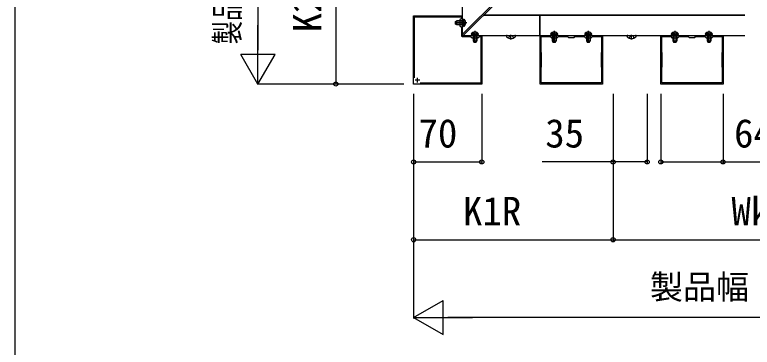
# Model space of a CAD drawing. Units: millimetres, scale not verified. Extents: x -1750 to 1750, y -2608 to 2592.
# Drawn here: x -1750 to -992, y -1489 to -1147 of the extents above; entities that cross this region are included whole.
import ezdxf
from ezdxf.enums import TextEntityAlignment as Align

# ---------------------------------------------------------------- set-up
doc = ezdxf.new("R2010")
doc.units = ezdxf.units.MM
doc.header["$LTSCALE"] = 14
for name, color, linetype in [('0-3_YKK_11', 7, 'Continuous'), ('0-4_YKK_12', 2, 'Continuous'), ('0-5_YKK_13', 4, 'Continuous'), ('0-6_YKK_D', 6, 'Continuous'), ('0-7_YKK_ZWAK', 7, 'Continuous')]:
    doc.layers.add(name, color=color, linetype=linetype)
doc.styles.add('ＭＳ ゴシック', font='')
doc.styles.get('ＭＳ ゴシック').set_extended_font_data('MS Gothic')

msp = doc.modelspace()

# ---------------------------------------------------------------- linework, layer by layer
at = {"layer": '0-3_YKK_11'}
for p, q in [((-1336, -1217), (-1336, -1212)), ((-1333.5, -1214.5), (-1338.5, -1214.5))]:
    msp.add_line(p, q, dxfattribs=at)
for points in [[(-1340, -1218.5), (-1340, -1148.5), (-1290, -1148.5), (-1290, -1168.5), (-1270, -1168.5), (-1270, -1218.5)], [(-1146, -1218.5), (-1210, -1218.5), (-1210, -1168.5), (-1146, -1168.5)], [(-1147, -1217.3), (-1209, -1217.3), (-1209, -1201), (-1208.7, -1200.7), (-1208.7, -1186.3), (-1209, -1186), (-1209, -1169.7), (-1199.8, -1169.7), (-1198.5, -1171), (-1192.5, -1171), (-1191.2, -1169.7), (-1181.8, -1169.7), (-1181, -1170.5), (-1175, -1170.5), (-1174.2, -1169.7), (-1164.8, -1169.7), (-1163.5, -1171), (-1157.5, -1171), (-1156.2, -1169.7), (-1147, -1169.7), (-1147, -1186), (-1147.3, -1186.3), (-1147.3, -1200.7), (-1147, -1201)], [(-1022, -1218.5), (-1086, -1218.5), (-1086, -1168.5), (-1022, -1168.5)], [(-1023, -1217.3), (-1085, -1217.3), (-1085, -1201), (-1084.7, -1200.7), (-1084.7, -1186.3), (-1085, -1186), (-1085, -1169.7), (-1075.8, -1169.7), (-1074.5, -1171), (-1068.5, -1171), (-1067.2, -1169.7), (-1057.8, -1169.7), (-1057, -1170.5), (-1051, -1170.5), (-1050.2, -1169.7), (-1040.8, -1169.7), (-1039.5, -1171), (-1033.5, -1171), (-1032.2, -1169.7), (-1023, -1169.7), (-1023, -1186), (-1023.3, -1186.3), (-1023.3, -1200.7), (-1023, -1201)]]:
    msp.add_lwpolyline(points, close=True, dxfattribs=at)
for points in [[(-1339, -1211.91), (-1339, -1149.5), (-1291, -1149.5), (-1291, -1151), (-1292.5, -1152.5), (-1292.5, -1158.5), (-1291, -1160), (-1291, -1168.5)], [(-1290, -1169.5), (-1281.5, -1169.5), (-1280, -1171), (-1274, -1171), (-1272.5, -1169.5), (-1271, -1169.5), (-1271, -1217.5), (-1333.41, -1217.5)]]:
    msp.add_lwpolyline(points, dxfattribs=at)
msp.add_arc((-1290, -1168.5), 1, 180.00001, 269.99999, dxfattribs=at)
at = {"layer": '0-4_YKK_12'}
for p, q in [((-1290, -816), (-1290, -1167.5)), ((-1290, -1167.5), (-1250, -1127.5)), ((-1289, -1168.5), (-1249, -1128.5)), ((-999.5, -1148), (-1268.5, -1148)), ((-1268, -1147.5), (-999.5, -1147.5)), ((-1210.6, -1148), (-1210.6, -1168.5)), ((-1210, -1168.5), (-1210, -1148)), ((-1289, -1168.5), (-999.5, -1168.5))]:
    msp.add_line(p, q, dxfattribs=at)
at = {"layer": '0-5_YKK_13'}
for p, q in [((-1288.9, -1151.9), (-1288.9, -1159.1)), ((-1285.4, -1155.5), (-1297.39, -1155.5)), ((-1296.9, -1154.2), (-1295.5, -1153.5)), ((-1296.9, -1156.8), (-1296.9, -1154.2)), ((-1295.5, -1157.5), (-1296.9, -1156.8)), ((-1295.5, -1157.5), (-1295.5, -1153.5)), ((-1290.3, -1157.5), (-1290.3, -1153.5)), ((-1290.3, -1153.5), (-1289.49, -1153.64)), ((-1290.3, -1153.88), (-1289.28, -1153.64)), ((-1290.3, -1157.12), (-1289.28, -1157.36)), ((-1290.3, -1157.5), (-1289.49, -1157.36)), ((-1289.36, -1155.5), (-1288.75, -1154.35)), ((-1289.36, -1155.5), (-1288.75, -1156.64)), ((-1286.93, -1153.45), (-1288.75, -1154.35)), ((-1286.93, -1157.55), (-1288.75, -1156.64)), ((-1279.05, -1165.43), (-1278.15, -1167.25)), ((-1277, -1167.86), (-1278.15, -1167.25)), ((-1277, -1163.9), (-1277, -1175.89)), ((-1277, -1167.86), (-1275.86, -1167.25)), ((-1274.95, -1165.43), (-1275.86, -1167.25)), ((-1197.55, -1165.43), (-1196.65, -1167.25)), ((-1195.5, -1167.86), (-1196.65, -1167.25)), ((-1195.5, -1163.9), (-1195.5, -1175.89)), ((-1195.5, -1167.86), (-1194.36, -1167.25)), ((-1193.45, -1165.43), (-1194.36, -1167.25)), ((-1162.55, -1165.43), (-1161.65, -1167.25)), ((-1160.5, -1167.86), (-1161.65, -1167.25)), ((-1160.5, -1163.9), (-1160.5, -1175.89)), ((-1160.5, -1167.86), (-1159.36, -1167.25)), ((-1158.45, -1165.43), (-1159.36, -1167.25)), ((-1073.55, -1165.43), (-1072.65, -1167.25)), ((-1071.5, -1167.86), (-1072.65, -1167.25)), ((-1071.5, -1163.9), (-1071.5, -1175.89)), ((-1071.5, -1167.86), (-1070.36, -1167.25)), ((-1069.45, -1165.43), (-1070.36, -1167.25)), ((-1038.55, -1165.43), (-1037.65, -1167.25)), ((-1036.5, -1167.86), (-1037.65, -1167.25)), ((-1036.5, -1163.9), (-1036.5, -1175.89)), ((-1036.5, -1167.86), (-1035.36, -1167.25)), ((-1034.45, -1165.43), (-1035.36, -1167.25)), ((-1273.4, -1167.4), (-1280.6, -1167.4)), ((-1279, -1168.8), (-1278.86, -1167.99)), ((-1279, -1168.8), (-1275, -1168.8)), ((-1279, -1174), (-1275, -1174)), ((-1279, -1174), (-1278.3, -1175.4)), ((-1278.62, -1168.8), (-1278.86, -1167.78)), ((-1275.7, -1175.4), (-1275, -1174)), ((-1275.38, -1168.8), (-1275.14, -1167.78)), ((-1275, -1168.8), (-1275.15, -1167.99)), ((-1244.73, -1169.36), (-1244.73, -1169.2)), ((-1244.03, -1168.5), (-1235.96, -1168.5)), ((-1240, -1172.6), (-1240, -1167.79)), ((-1235.26, -1169.36), (-1235.26, -1169.2)), ((-1191.9, -1167.4), (-1199.1, -1167.4)), ((-1197.5, -1168.8), (-1197.36, -1167.99)), ((-1197.5, -1168.8), (-1193.5, -1168.8)), ((-1197.5, -1174), (-1193.5, -1174)), ((-1197.5, -1174), (-1196.8, -1175.4)), ((-1197.12, -1168.8), (-1197.36, -1167.78)), ((-1194.2, -1175.4), (-1193.5, -1174)), ((-1193.88, -1168.8), (-1193.64, -1167.78)), ((-1193.5, -1168.8), (-1193.64, -1167.99)), ((-1156.9, -1167.4), (-1164.1, -1167.4)), ((-1162.5, -1168.8), (-1162.36, -1167.99)), ((-1162.5, -1168.8), (-1158.5, -1168.8)), ((-1162.5, -1174), (-1158.5, -1174)), ((-1162.5, -1174), (-1161.8, -1175.4)), ((-1162.12, -1168.8), (-1162.36, -1167.78)), ((-1159.2, -1175.4), (-1158.5, -1174)), ((-1158.88, -1168.8), (-1158.64, -1167.78)), ((-1158.5, -1168.8), (-1158.64, -1167.99)), ((-1120.74, -1169.36), (-1120.74, -1169.2)), ((-1120.04, -1168.5), (-1111.97, -1168.5)), ((-1116, -1172.6), (-1116, -1167.79)), ((-1111.27, -1169.36), (-1111.27, -1169.2)), ((-1067.9, -1167.4), (-1075.1, -1167.4)), ((-1073.5, -1168.8), (-1073.36, -1167.99)), ((-1073.5, -1168.8), (-1069.5, -1168.8)), ((-1073.5, -1174), (-1069.5, -1174)), ((-1073.5, -1174), (-1072.8, -1175.4)), ((-1073.12, -1168.8), (-1073.36, -1167.78)), ((-1070.2, -1175.4), (-1069.5, -1174)), ((-1069.88, -1168.8), (-1069.64, -1167.78)), ((-1069.5, -1168.8), (-1069.64, -1167.99)), ((-1032.9, -1167.4), (-1040.1, -1167.4)), ((-1038.5, -1168.8), (-1038.36, -1167.99)), ((-1038.5, -1168.8), (-1034.5, -1168.8)), ((-1038.5, -1174), (-1034.5, -1174)), ((-1038.5, -1174), (-1037.8, -1175.4)), ((-1038.12, -1168.8), (-1038.36, -1167.78)), ((-1035.2, -1175.4), (-1034.5, -1174)), ((-1034.88, -1168.8), (-1034.64, -1167.78)), ((-1034.5, -1168.8), (-1034.64, -1167.99)), ((-1278.3, -1175.4), (-1275.7, -1175.4)), ((-1196.8, -1175.4), (-1194.2, -1175.4)), ((-1161.8, -1175.4), (-1159.2, -1175.4)), ((-1072.8, -1175.4), (-1070.2, -1175.4)), ((-1037.8, -1175.4), (-1035.2, -1175.4))]:
    msp.add_line(p, q, dxfattribs=at)
for points in [[(-1290.3, -1153.88), (-1292.9, -1153.88), (-1296.26, -1153.88)], [(-1290.3, -1157.12), (-1292.9, -1157.12), (-1296.26, -1157.12)], [(-1290.3, -1153.5), (-1292.9, -1153.5), (-1295.5, -1153.5)], [(-1290.3, -1157.5), (-1292.9, -1157.5), (-1295.5, -1157.5)], [(-1279, -1168.8), (-1279, -1171.4), (-1279, -1174)], [(-1278.62, -1168.8), (-1278.62, -1171.4), (-1278.62, -1174.76)], [(-1275.38, -1168.8), (-1275.38, -1171.4), (-1275.38, -1174.76)], [(-1275, -1168.8), (-1275, -1171.4), (-1275, -1174)], [(-1241.13, -1168.5), (-1241.13, -1168.5), (-1242.45, -1171.16)], [(-1238.87, -1168.5), (-1238.87, -1168.5), (-1237.55, -1171.16)], [(-1197.5, -1168.8), (-1197.5, -1171.4), (-1197.5, -1174)], [(-1197.12, -1168.8), (-1197.12, -1171.4), (-1197.12, -1174.76)], [(-1193.88, -1168.8), (-1193.88, -1171.4), (-1193.88, -1174.76)], [(-1193.5, -1168.8), (-1193.5, -1171.4), (-1193.5, -1174)], [(-1162.5, -1168.8), (-1162.5, -1171.4), (-1162.5, -1174)], [(-1162.12, -1168.8), (-1162.12, -1171.4), (-1162.12, -1174.76)], [(-1158.88, -1168.8), (-1158.88, -1171.4), (-1158.88, -1174.76)], [(-1158.5, -1168.8), (-1158.5, -1171.4), (-1158.5, -1174)], [(-1117.13, -1168.5), (-1117.13, -1168.5), (-1118.45, -1171.16)], [(-1114.87, -1168.5), (-1114.87, -1168.5), (-1113.55, -1171.16)], [(-1073.5, -1168.8), (-1073.5, -1171.4), (-1073.5, -1174)], [(-1073.12, -1168.8), (-1073.12, -1171.4), (-1073.12, -1174.76)], [(-1069.88, -1168.8), (-1069.88, -1171.4), (-1069.88, -1174.76)], [(-1069.5, -1168.8), (-1069.5, -1171.4), (-1069.5, -1174)], [(-1038.5, -1168.8), (-1038.5, -1171.4), (-1038.5, -1174)], [(-1038.12, -1168.8), (-1038.12, -1171.4), (-1038.12, -1174.76)], [(-1034.88, -1168.8), (-1034.88, -1171.4), (-1034.88, -1174.76)], [(-1034.5, -1168.8), (-1034.5, -1171.4), (-1034.5, -1174)]]:
    msp.add_lwpolyline(points, dxfattribs=at)
for centre, radius, start, end in [((-1288.75, -1151.9), 0.154, 62.71904, 180), ((-1290.6, -1155.5), 4.2, 297.28096, 62.71904), ((-1289.4, -1153.15), 0.5, 259.90904, 0), ((-1289.4, -1157.85), 0.5, 0, 100.09096), ((-1288.75, -1159.1), 0.154, 180, 297.28096), ((-1280.6, -1167.25), 0.154, 152.71904, 270), ((-1277, -1169.1), 4.2, 27.28096, 152.71904), ((-1273.4, -1167.25), 0.154, 270, 27.28096), ((-1199.1, -1167.25), 0.154, 152.71904, 270), ((-1195.5, -1169.1), 4.2, 27.28096, 152.71904), ((-1191.9, -1167.25), 0.154, 270, 27.28096), ((-1164.1, -1167.25), 0.154, 152.71904, 270), ((-1160.5, -1169.1), 4.2, 27.28096, 152.71904), ((-1156.9, -1167.25), 0.154, 270, 27.28096), ((-1075.1, -1167.25), 0.154, 152.71904, 270), ((-1071.5, -1169.1), 4.2, 27.28096, 152.71904), ((-1067.9, -1167.25), 0.154, 270, 27.28096), ((-1040.1, -1167.25), 0.154, 152.71904, 270), ((-1036.5, -1169.1), 4.2, 27.28096, 152.71904), ((-1032.9, -1167.25), 0.154, 270, 27.28096), ((-1279.35, -1167.9), 0.5, 349.90904, 90), ((-1274.65, -1167.9), 0.5, 90, 190.09096), ((-1244.03, -1169.2), 0.7, 92.95791, 180), ((-1243.87, -1169.36), 0.862, 180, 230.87645), ((-1240, -1164.6), 7, 230.87645, 270), ((-1244.03, -1169.2), 0.7, 90, 92.95791), ((-1240, -1164.6), 7, 270, 309.12355), ((-1235.96, -1169.2), 0.7, 87.04209, 90), ((-1235.96, -1169.2), 0.7, 0, 87.04209), ((-1236.13, -1169.36), 0.862, 309.12355, 0), ((-1197.85, -1167.9), 0.5, 349.90904, 90), ((-1193.15, -1167.9), 0.5, 90, 190.09096), ((-1162.85, -1167.9), 0.5, 349.90904, 90), ((-1158.15, -1167.9), 0.5, 90, 190.09096), ((-1120.04, -1169.2), 0.7, 92.95791, 180), ((-1119.87, -1169.36), 0.862, 180, 230.87645), ((-1116, -1164.6), 7, 230.87645, 270), ((-1120.04, -1169.2), 0.7, 90, 92.95791), ((-1116, -1164.6), 7, 270, 309.12355), ((-1111.97, -1169.2), 0.7, 87.04209, 90), ((-1111.97, -1169.2), 0.7, 0, 87.04209), ((-1112.13, -1169.36), 0.862, 309.12355, 0), ((-1073.85, -1167.9), 0.5, 349.90904, 90), ((-1069.15, -1167.9), 0.5, 90, 190.09096), ((-1038.85, -1167.9), 0.5, 349.90904, 90), ((-1034.15, -1167.9), 0.5, 90, 190.09096)]:
    msp.add_arc(centre, radius, start, end, dxfattribs=at)
at = {"layer": '0-6_YKK_D'}
for p, q in [((-1500, -687.5), (-1500, -1183.5)), ((-1420, -1013.5), (-1420, -1218.5)), ((-1500, -1218.5), (-1500, -1157.88)), ((-1500, -1218.5), (-1517.5, -1188.19)), ((-1482.5, -1188.19), (-1517.5, -1188.19)), ((-1500, -1218.5), (-1482.5, -1188.19)), ((-1350, -1218.5), (-1501, -1218.5)), ((-1350, -1218.5), (-1421, -1218.5)), ((-1340, -1228.5), (-1340, -1459.5)), ((-1340, -1228.5), (-1340, -1379.5)), ((-1340, -1228.5), (-1340, -1299.5)), ((-1270, -1228.5), (-1270, -1299.5)), ((-1135, -1228.5), (-1135, -1379.5)), ((-1135, -1228.5), (-1135, -1379.5)), ((-1135, -1228.5), (-1135, -1299.5)), ((-1100, -1228.5), (-1100, -1299.5)), ((-1086, -1228.5), (-1086, -1299.5)), ((-1022, -1228.5), (-1022, -1299.5)), ((-1340, -1298.5), (-1270, -1298.5)), ((-1340, -1378.5), (-1135, -1378.5)), ((-1135, -1378.5), (-756.5, -1378.5)), ((-1340, -1458.5), (-1309.69, -1441)), ((-1309.69, -1476), (-1309.69, -1441)), ((-1340, -1458.5), (-1309.69, -1476)), ((-1340, -1458.5), (-1279.38, -1458.5)), ((-313, -1458.5), (-1305, -1458.5))]:
    msp.add_line(p, q, dxfattribs=at)
for points in [[(-1100, -1298.5), (-1135, -1298.5), (-1207.77, -1298.5)], [(-1086, -1298.5), (-1022, -1298.5), (-948.32, -1298.5)]]:
    msp.add_lwpolyline(points, dxfattribs=at)
for centre in [(-1420, -1218.5), (-1340, -1298.5), (-1270, -1298.5), (-1135, -1298.5), (-1100, -1298.5), (-1086, -1298.5), (-1022, -1298.5), (-1340, -1378.5), (-1135, -1378.5), (-1135, -1378.5)]:
    msp.add_circle(centre, 2.12, dxfattribs=at)
at = {"layer": '0-7_YKK_ZWAK'}
msp.add_line((-1750, 2491.5), (-1750, -2608.5), dxfattribs=at)

# ---------------------------------------------------------------- texts
at = {"layer": '0-6_YKK_D', "style": 'ＭＳ ゴシック', "width": 0.7}
msp.add_text('製品幅：WL＝124×（NL＋1）＋70', height=24.93, rotation=90, dxfattribs=at).set_placement((-1511.6, -1177.56), align=Align.BOTTOM_LEFT)
at = {"layer": '0-6_YKK_D', "style": 'ＭＳ ゴシック'}
msp.add_text('K2L', height=29.33, rotation=90, dxfattribs=at).set_placement((-1426, -1165.32), align=Align.BOTTOM_LEFT)
for s, height, p in [('70', 29.33, (-1335, -1292.5)), ('35', 29.33, (-1204.73, -1292.5)), ('64', 29.33, (-1010.68, -1292.5)), ('Wk1R', 29.33, (-1013.36, -1372.5)), ('K1R', 29.33, (-1289.32, -1372.5)), ('製品幅：WR＝124×NR＋70', 24.93, (-1097.23, -1446.9))]:
    msp.add_text(s, height=height, dxfattribs=at).set_placement(p, align=Align.BOTTOM_LEFT)

doc.saveas('drawing.dxf')
